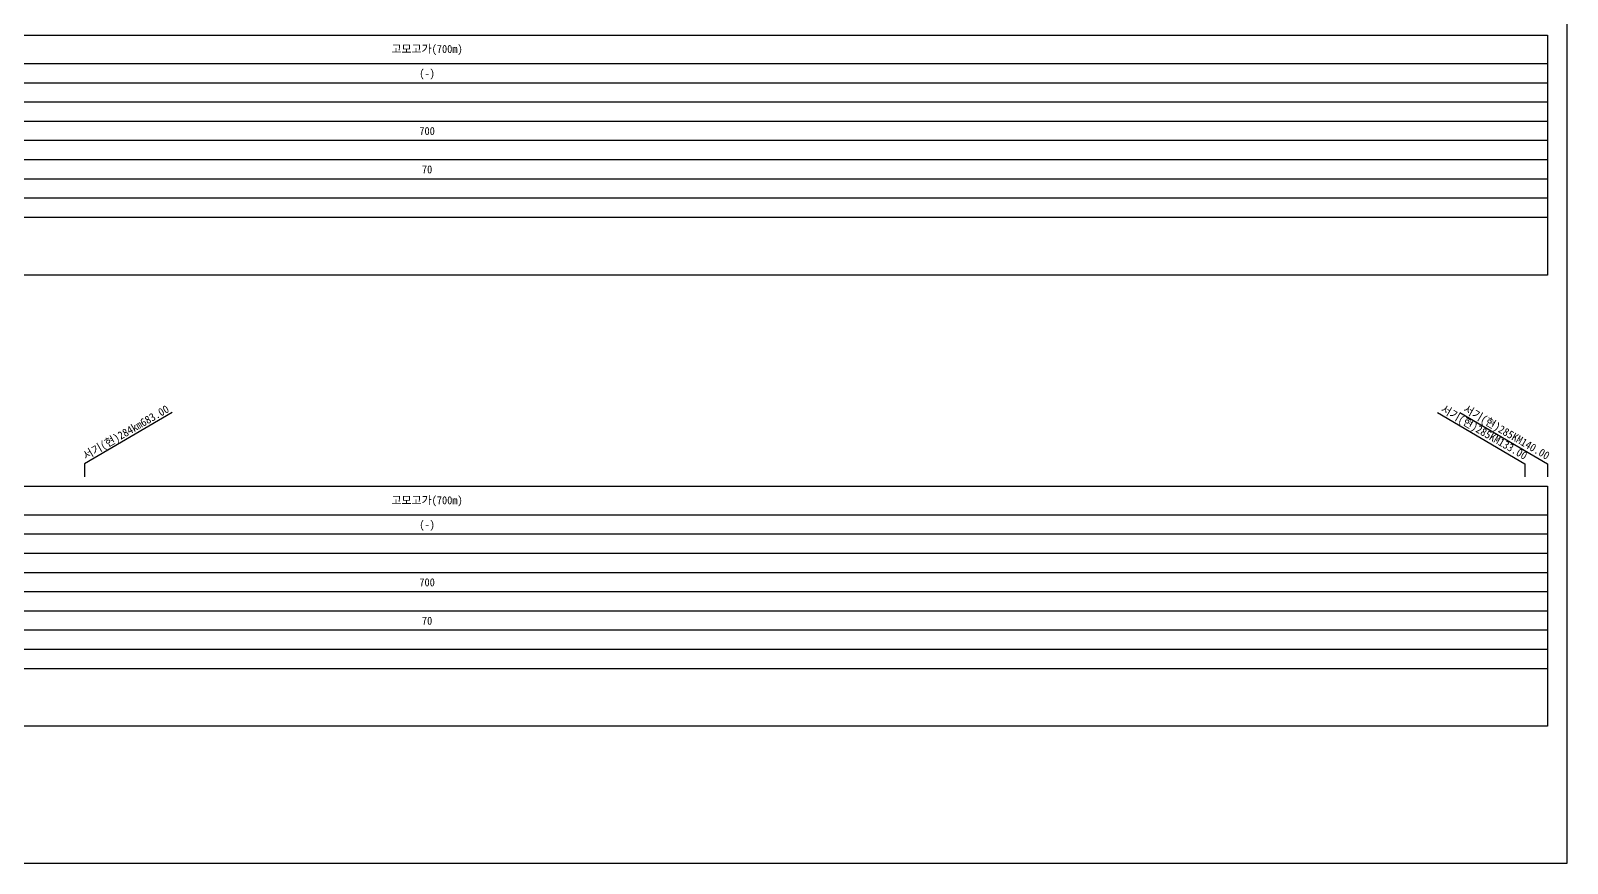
# Model space of a CAD drawing. Header units: millimetres. Extents: x 7782 to 8578, y 1103 to 1809.
# Drawn here: x 8097.9 to 8577.9, y 1103.1 to 1363.2 of the extents above; entities that cross this region are included whole.
import ezdxf
from ezdxf.enums import TextEntityAlignment as Align
from ezdxf.xclip import XClip

# ---------------------------------------------------------------- set-up
doc = ezdxf.new("R2010")
doc.units = ezdxf.units.MM
doc.header["$LTSCALE"] = 10
doc.header["$MEASUREMENT"] = 0
doc.header["$XCLIPFRAME"] = 2
for name, color, linetype in [('TT-TABL-LIN1', 4, 'Continuous'), ('TT-TABL-LIN2', 1, 'Continuous'), ('TT-TABL-TEX2', 3, 'Continuous'), ('TZ-BASE', 253, 'Continuous'), ('TZ-LEAL', 1, 'Continuous'), ('TZ-LEAT', 3, 'Continuous')]:
    doc.layers.add(name, color=color, linetype=linetype)
doc.layers.add('TX-PAPR', color=2, linetype='Continuous', plot=False)
doc.styles.get("Standard").update_dxf_attribs({"font": 'GulimChe.ttf'})

# ---------------------------------------------------------------- blocks, each defined once
blk = doc.blocks.new('JD-FCHJF5CGNX')
at = {"layer": 'TZ-BASE'}
for points in [[(306.65, -127.1, 72.6), (271.18, -59.18, 52.12), (263.69, -49.84, 49.44), (261.51, -41.58, 46.91)], [(649.33, -130, 34.95), (645.57, -128.41, 34.92), (631.03, -122.61, 34.96), (620.73, -118.41, 34.93), (611.91, -114.9, 34.84), (604.85, -111.99, 34.76), (602.77, -111.08, 34.64), (600.24, -109.89, 34.65), (598.55, -109, 34.65), (591.27, -105.4, 34.66), (582.95, -100.49, 34.84)]]:
    blk.add_polyline3d(points, dxfattribs=at)
blk = doc.blocks.new('JD-경부고속하선표_190503')
at = {"layer": 'TT-TABL-LIN1'}
blk.add_lwpolyline([(2, 114), (785.58, 114), (785.58, 39), (2, 39)], close=True, dxfattribs=at)
at = {"layer": 'TT-TABL-LIN2'}
for points in [[(785.58, 105), (9.33, 105)], [(785.58, 99), (9.33, 99)], [(785.58, 93), (9.33, 93)], [(785.58, 87), (9.33, 87)], [(785.58, 81), (38.33, 81)], [(785.58, 75), (9.33, 75)], [(785.58, 69), (9.33, 69)], [(785.58, 63), (9.33, 63)], [(785.58, 57), (9.33, 57)]]:
    blk.add_lwpolyline(points, dxfattribs=at)
blk = doc.blocks.new('JD-경부고속상선표_190503')
at = {"layer": 'TT-TABL-LIN1'}
blk.add_lwpolyline([(2, 114), (785.58, 114), (785.58, 39), (2, 39)], close=True, dxfattribs=at)
at = {"layer": 'TT-TABL-LIN2'}
for points in [[(785.58, 105), (9.33, 105)], [(785.58, 99), (9.33, 99)], [(785.58, 93), (9.33, 93)], [(785.58, 87), (9.33, 87)], [(785.58, 81), (38.33, 81)], [(785.58, 75), (9.33, 75)], [(785.58, 69), (9.33, 69)], [(785.58, 63), (9.33, 63)], [(785.58, 57), (9.33, 57)]]:
    blk.add_lwpolyline(points, dxfattribs=at)

msp = doc.modelspace()

# ---------------------------------------------------------------- linework, layer by layer
at = {"layer": 'TX-PAPR'}
msp.add_lwpolyline([(7781.89, 1103.05), (8577.89, 1103.05), (8577.89, 1619.05), (7781.89, 1619.05)], close=True, dxfattribs=at)
at = {"layer": 'TZ-LEAL'}
for points in [[(8142.07, 1243.87), (8114.68, 1227.85), (8114.68, 1223.85)], [(8537.3, 1243.87), (8564.68, 1227.85), (8564.68, 1223.85)], [(8544.3, 1243.87), (8571.68, 1227.85), (8571.68, 1223.85)]]:
    msp.add_lwpolyline(points, dxfattribs=at)

# ---------------------------------------------------------------- block references
at = {"layer": 'TT-TABL-LIN2'}
for name, p in [('JD-경부고속하선표_190503', (7786.11, 1247.87)), ('JD-경부고속상선표_190503', (7786.11, 1106.85))]:
    msp.add_blockref(name, p, dxfattribs=at)
at = {"layer": 'TZ-BASE'}
ref = msp.add_blockref('JD-FCHJF5CGNX', (7857.52, 1466.97), dxfattribs=at)
XClip(ref).set_block_clipping_path([(676.7182880347, -73.0184777296), (475.9393539433, -41.2233870279), (361.2814925293, -39.4163198931), (8.4814334429, -74.5264229504), (-8.4814334428, 74.5264229504), (355.0155153617, 110.7010635291), (488.9166336806, 108.5907127233), (713.5473948341, 73.0184777298)])

# ---------------------------------------------------------------- texts
at = {"layer": 'TT-TABL-TEX2'}
for p in [(8221.68, 1357.37), (8221.68, 1216.35)]:
    msp.add_text('고모고가(700m)', height=2.5, dxfattribs=at).set_placement(p, align=Align.MIDDLE)
for s, p in [('(-)', (8221.68, 1349.87)), ('700', (8221.68, 1331.87)), ('70', (8221.68, 1319.87)), ('(-)', (8221.68, 1208.85)), ('700', (8221.68, 1190.85)), ('70', (8221.68, 1178.85))]:
    msp.add_text(s, height=2.5, dxfattribs=at).set_placement(p, align=Align.MIDDLE_CENTER)
at = {"layer": 'TZ-LEAT'}
for s, rotation, p in [('서기(현)284km683.00', 30, (8128.18, 1236.64)), ('서기(현)285KM133.00', 330, (8551.29, 1236.67)), ('서기(현)285KM140.00', 330, (8558.29, 1236.67))]:
    msp.add_text(s, height=2.5, rotation=rotation, dxfattribs=at).set_placement(p, align=Align.CENTER)

doc.saveas('drawing.dxf')
